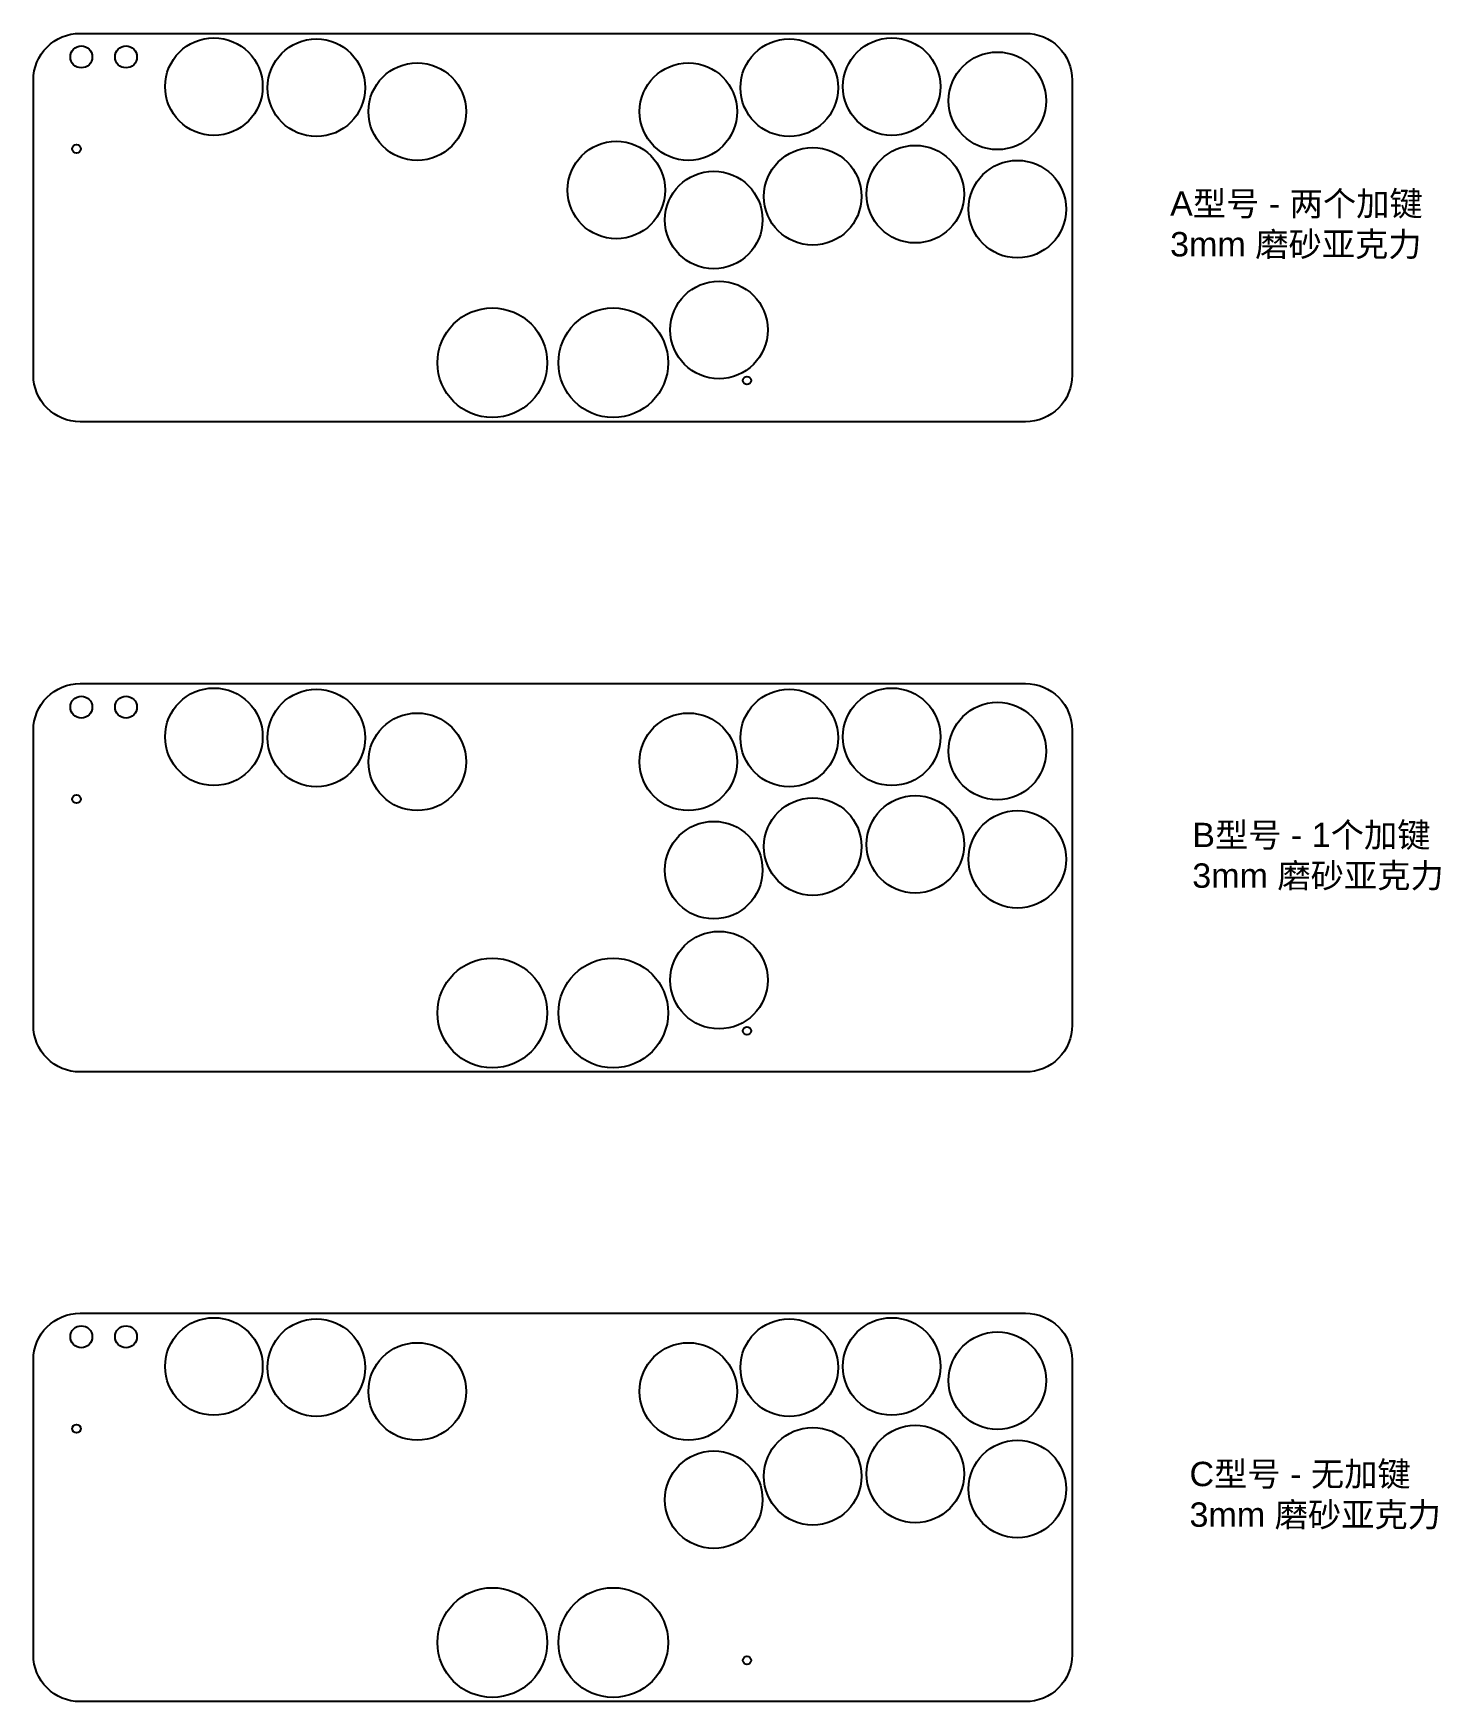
# Model space of a CAD drawing. Header units: millimetres. Extents: x 1256 to 1602, y 1477 to 1887.
import ezdxf

# ---------------------------------------------------------------- set-up
doc = ezdxf.new("R2010")
doc.units = ezdxf.units.MM
doc.layers.add('01 外壳', color=7, linetype='Continuous')
doc.styles.get("Standard").update_dxf_attribs({"font": 'Arial.ttf'})

msp = doc.modelspace()

# ---------------------------------------------------------------- linework, layer by layer
for points in [[(1255.51, 1875.7, -0.414214), (1267.01, 1887.2), (1499.61, 1887.2, -0.414214), (1511.11, 1875.7), (1511.11, 1803.1, -0.414214), (1499.61, 1791.6), (1267.01, 1791.6, -0.414214), (1255.51, 1803.1)], [(1255.51, 1715.68, -0.414214), (1267.01, 1727.18), (1499.61, 1727.18, -0.414214), (1511.11, 1715.68), (1511.11, 1643.08, -0.414214), (1499.61, 1631.58), (1267.01, 1631.58, -0.414214), (1255.51, 1643.08)], [(1255.51, 1560.72, -0.414214), (1267.01, 1572.22), (1499.61, 1572.22, -0.414214), (1511.11, 1560.72), (1511.11, 1488.12, -0.414214), (1499.61, 1476.62), (1267.01, 1476.62, -0.414214), (1255.51, 1488.12)]]:
    msp.add_lwpolyline(points, format="xyb", close=True)
at = {"transparency": 33554687}
for centre in [(1431.09, 1801.75), (1431.09, 1641.73), (1431.09, 1486.78)]:
    msp.add_circle(centre, 1, dxfattribs=at)
at = {"layer": '01 外壳', "transparency": 33554687}
for centre, radius in [((1299.93, 1874.09), 12), ((1325.14, 1873.81), 12), ((1441.49, 1873.81), 12), ((1466.7, 1874.09), 12), ((1267.31, 1881.4), 2.7), ((1278.31, 1881.4), 2.7), ((1492.7, 1870.59), 12), ((1349.96, 1867.94), 12), ((1416.67, 1867.94), 12), ((1398.95, 1848.63), 12), ((1266.12, 1858.78), 1.05), ((1447.27, 1847.07), 12), ((1472.5, 1847.62), 12), ((1497.62, 1843.94), 12), ((1422.92, 1841.28), 12), ((1424.21, 1814.21), 12), ((1368.44, 1806.13), 13.5), ((1398.19, 1806.13), 13.5), ((1299.93, 1714.07), 12), ((1325.14, 1713.79), 12), ((1441.49, 1713.79), 12), ((1466.7, 1714.07), 12), ((1267.31, 1721.38), 2.7), ((1278.31, 1721.38), 2.7), ((1492.7, 1710.57), 12), ((1349.96, 1707.92), 12), ((1416.67, 1707.92), 12), ((1266.12, 1698.76), 1.05), ((1447.27, 1687.05), 12), ((1472.5, 1687.6), 12), ((1497.62, 1683.92), 12), ((1422.92, 1681.26), 12), ((1424.21, 1654.19), 12), ((1368.44, 1646.11), 13.5), ((1398.19, 1646.11), 13.5), ((1267.31, 1566.42), 2.7), ((1278.31, 1566.42), 2.7), ((1299.93, 1559.11), 12), ((1325.14, 1558.83), 12), ((1441.49, 1558.83), 12), ((1466.7, 1559.11), 12), ((1349.96, 1552.96), 12), ((1416.67, 1552.96), 12), ((1492.7, 1555.62), 12), ((1266.12, 1543.8), 1.05), ((1447.27, 1532.09), 12), ((1472.5, 1532.65), 12), ((1497.62, 1528.97), 12), ((1422.92, 1526.31), 12), ((1368.44, 1491.16), 13.5), ((1398.19, 1491.16), 13.5)]:
    msp.add_circle(centre, radius, dxfattribs=at)

# ---------------------------------------------------------------- texts
at = {"char_height": 6, "attachment_point": 1}
for s, insert in [('{\\fArial Unicode MS|b0|i0|c134|p0;A型号 - 两个加键}\\P{\\fArial Unicode MS|b0|i0|c134|p0;3mm 磨砂亚克力}', (1535.2, 1848.3)), ('{\\fArial Unicode MS|b0|i0|c134|p0;B型号 - 1个加键}\\P{\\fArial Unicode MS|b0|i0|c134|p0;3mm 磨砂亚克力}', (1540.65, 1692.92)), ('{\\fArial Unicode MS|b0|i0|c134|p0;C型号 - 无加键}\\P{\\fArial Unicode MS|b0|i0|c134|p0;3mm 磨砂亚克力}', (1539.97, 1535.65))]:
    msp.add_mtext_dynamic_manual_height_columns(s, width=116.3994, gutter_width=12.5, heights=[0], dxfattribs=dict(at, insert=insert))

doc.saveas('drawing.dxf')
